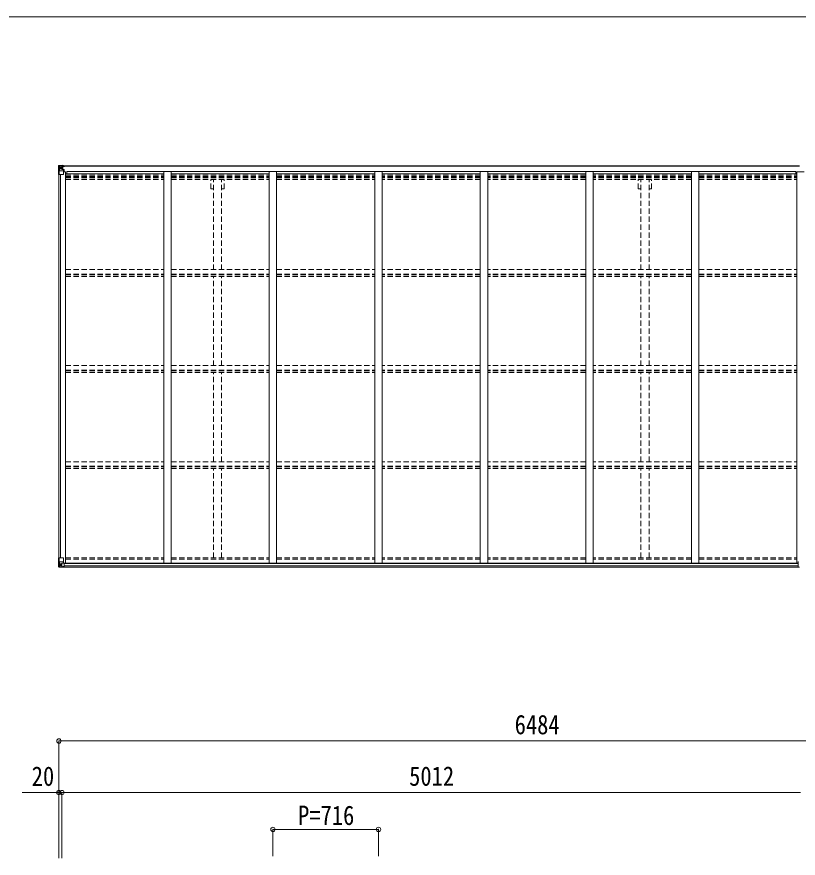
# Model space of a CAD drawing. Units: millimetres at full size, sheet at 1:30. Extents: x -8432 to 8432, y -5820 to 5820.
# Drawn here: x -42 to 5259, y 110 to 5820 of the extents above; entities that cross this region are included whole.
import ezdxf
from ezdxf.enums import TextEntityAlignment as Align

# ---------------------------------------------------------------- set-up
doc = ezdxf.new("R2010")
doc.units = ezdxf.units.MM
doc.header["$LTSCALE"] = 30
doc.header["$PDMODE"] = 32
doc.header["$PDSIZE"] = 30
doc.linetypes.add('DASHED1', pattern=[1.8, 1.2, -0.6])
for name, color, linetype, lineweight in [('0-3_ELV2', 4, 'Continuous', 9), ('0-4_TABLE1', 6, 'Continuous', 9), ('0-6_OTH_LINE', 6, 'Continuous', 9), ('F-0_240', 7, 'Continuous', 9)]:
    doc.layers.add(name, color=color, linetype=linetype, lineweight=lineweight)
doc.styles.add('ＭＳ ゴシック', font='')
doc.styles.get('ＭＳ ゴシック').set_extended_font_data('MS Gothic')

msp = doc.modelspace()

# ---------------------------------------------------------------- linework, layer by layer
at = {"layer": '0-3_ELV2'}
for p, q in [((264.72, 4809.65), (5268.72, 4809.65)), ((264.72, 4807.5), (5268.72, 4807.5)), ((243.22, 4748.88), (243.22, 2147.44)), ((252.92, 4748.88), (252.92, 2147.44)), ((288.22, 4767.53), (275.22, 4767.53)), ((288.22, 4767.53), (288.22, 2111.42)), ((288.22, 4753.85), (954.22, 4753.85)), ((295.72, 4753.85), (295.72, 4769.36)), ((295.72, 4769.36), (5242.72, 4769.36)), ((954.22, 4769.34), (954.22, 2111.42)), ((1004.22, 4769.34), (1004.22, 2111.42)), ((1004.22, 4753.85), (1670.22, 4753.85)), ((1670.22, 4769.34), (1670.22, 2111.42)), ((1720.22, 4769.34), (1720.22, 2111.42)), ((1720.22, 4753.85), (2386.22, 4753.85)), ((2386.22, 4769.34), (2386.22, 2111.42)), ((2436.22, 4769.34), (2436.22, 2111.42)), ((3102.22, 4753.85), (2436.22, 4753.85)), ((3102.22, 4769.34), (3102.22, 2111.42)), ((3152.22, 4769.34), (3152.22, 2111.42)), ((3818.22, 4753.85), (3152.22, 4753.85)), ((3818.22, 4769.34), (3818.22, 2111.42)), ((3868.22, 4769.34), (3868.22, 2111.42)), ((4534.22, 4753.85), (3868.22, 4753.85)), ((4534.22, 4769.34), (4534.22, 2111.42)), ((4584.22, 4769.34), (4584.22, 2111.42)), ((4584.22, 4753.85), (5250.22, 4753.85)), ((5242.72, 4753.85), (5242.72, 4769.36)), ((5250.22, 4767.52), (5300.22, 4767.52)), ((5250.22, 2111.42), (5250.22, 4767.52)), ((267.95, 2111.42), (5258.72, 2111.42)), ((269.72, 2085.65), (5268.72, 2085.65)), ((279.72, 2109.16), (5258.72, 2109.16)), ((279.72, 2093.54), (5258.72, 2093.54))]:
    msp.add_line(p, q, dxfattribs=at)
at = {"layer": '0-3_ELV2', "linetype": 'DASHED1'}
for p, q in [((288.22, 4745.45), (954.22, 4745.45)), ((1004.22, 4745.45), (1670.22, 4745.45)), ((1720.22, 4745.45), (2386.22, 4745.45)), ((3102.22, 4745.45), (2436.22, 4745.45)), ((3818.22, 4745.45), (3152.22, 4745.45)), ((4534.22, 4745.45), (3868.22, 4745.45)), ((4584.22, 4745.45), (5250.22, 4745.45)), ((288.22, 4737.25), (954.22, 4737.25)), ((288.22, 4733.32), (954.22, 4733.32)), ((288.22, 4728.24), (954.22, 4728.24)), ((288.22, 4715.24), (954.22, 4715.24)), ((1004.22, 4737.25), (1670.22, 4737.25)), ((1004.22, 4733.32), (1670.22, 4733.32)), ((1004.22, 4728.24), (1670.22, 4728.24)), ((1004.22, 4715.24), (1670.22, 4715.24)), ((1274.02, 4653.65), (1274.02, 4715.24)), ((1291.72, 4104.12), (1291.72, 4715.24)), ((1346.72, 4104.12), (1346.72, 4715.24)), ((1364.42, 4653.65), (1364.42, 4715.24)), ((1720.22, 4737.25), (2386.22, 4737.25)), ((1720.22, 4733.32), (2386.22, 4733.32)), ((1720.22, 4728.24), (2386.22, 4728.24)), ((1720.22, 4715.24), (2386.22, 4715.24)), ((3102.22, 4737.25), (2436.22, 4737.25)), ((3102.22, 4733.32), (2436.22, 4733.32)), ((3102.22, 4728.24), (2436.22, 4728.24)), ((3102.22, 4715.24), (2436.22, 4715.24)), ((3818.22, 4737.25), (3152.22, 4737.25)), ((3818.22, 4733.32), (3152.22, 4733.32)), ((3818.22, 4728.24), (3152.22, 4728.24)), ((3818.22, 4715.24), (3152.22, 4715.24)), ((4534.22, 4737.25), (3868.22, 4737.25)), ((4534.22, 4733.32), (3868.22, 4733.32)), ((4534.22, 4728.24), (3868.22, 4728.24)), ((4534.22, 4715.24), (3868.22, 4715.24)), ((4174.02, 4653.65), (4174.02, 4715.24)), ((4191.72, 4104.12), (4191.72, 4715.24)), ((4246.72, 4104.12), (4246.72, 4715.24)), ((4264.42, 4653.65), (4264.42, 4715.24)), ((4584.22, 4737.25), (5250.22, 4737.25)), ((4584.22, 4733.32), (5250.22, 4733.32)), ((4584.22, 4728.24), (5250.22, 4728.24)), ((4584.22, 4715.24), (5250.22, 4715.24)), ((1274.02, 4653.65), (1291.72, 4653.65)), ((1346.72, 4653.65), (1364.42, 4653.65)), ((4174.02, 4653.65), (4191.72, 4653.65)), ((4246.72, 4653.65), (4264.42, 4653.65)), ((288.22, 4104.12), (954.19, 4104.12)), ((288.22, 4074.39), (954.19, 4074.39)), ((288.22, 4069.84), (954.19, 4069.84)), ((288.22, 4056.83), (954.19, 4056.83)), ((1004.22, 4104.12), (1670.19, 4104.12)), ((1004.22, 4074.39), (1670.19, 4074.39)), ((1004.22, 4069.84), (1670.19, 4069.84)), ((1004.22, 4056.83), (1670.19, 4056.83)), ((1291.72, 3452.34), (1291.72, 4056.83)), ((1346.72, 3452.34), (1346.72, 4056.83)), ((1720.22, 4104.12), (2386.19, 4104.12)), ((1720.22, 4074.39), (2386.19, 4074.39)), ((1720.22, 4069.84), (2386.19, 4069.84)), ((1720.22, 4056.83), (2386.19, 4056.83)), ((3102.22, 4104.12), (2436.22, 4104.12)), ((3102.22, 4074.39), (2436.22, 4074.39)), ((3102.22, 4069.84), (2436.22, 4069.84)), ((3102.22, 4056.83), (2436.22, 4056.83)), ((3818.22, 4104.12), (3152.22, 4104.12)), ((3818.22, 4074.39), (3152.22, 4074.39)), ((3818.22, 4069.84), (3152.22, 4069.84)), ((3818.22, 4056.83), (3152.22, 4056.83)), ((4534.19, 4104.12), (3868.22, 4104.12)), ((4534.19, 4074.39), (3868.22, 4074.39)), ((4534.19, 4069.84), (3868.22, 4069.84)), ((4534.19, 4056.83), (3868.22, 4056.83)), ((4191.72, 3452.34), (4191.72, 4056.83)), ((4246.72, 3452.34), (4246.72, 4056.83)), ((4584.22, 4104.12), (5250.22, 4104.12)), ((4584.22, 4074.39), (5250.22, 4074.39)), ((4584.22, 4069.84), (5250.22, 4069.84)), ((4584.22, 4056.83), (5250.22, 4056.83)), ((288.22, 3452.46), (954.19, 3452.46)), ((1004.22, 3452.46), (1670.19, 3452.46)), ((1720.22, 3452.46), (2386.19, 3452.46)), ((3102.22, 3452.46), (2436.22, 3452.46)), ((3818.22, 3452.46), (3152.22, 3452.46)), ((4534.19, 3452.46), (3868.22, 3452.46)), ((4584.22, 3452.46), (5250.22, 3452.46)), ((288.22, 3422.73), (954.19, 3422.73)), ((288.22, 3418.18), (954.19, 3418.18)), ((288.22, 3405.17), (954.19, 3405.17)), ((1004.22, 3422.73), (1670.19, 3422.73)), ((1004.22, 3418.18), (1670.19, 3418.18)), ((1004.22, 3405.17), (1670.19, 3405.17)), ((1291.72, 2800.68), (1291.72, 3403.97)), ((1346.72, 2800.68), (1346.72, 3403.97)), ((1720.22, 3422.73), (2386.19, 3422.73)), ((1720.22, 3418.18), (2386.19, 3418.18)), ((1720.22, 3405.17), (2386.19, 3405.17)), ((3102.22, 3422.73), (2436.22, 3422.73)), ((3102.22, 3418.18), (2436.22, 3418.18)), ((3102.22, 3405.17), (2436.22, 3405.17)), ((3818.22, 3422.73), (3152.22, 3422.73)), ((3818.22, 3418.18), (3152.22, 3418.18)), ((3818.22, 3405.17), (3152.22, 3405.17)), ((4534.19, 3422.73), (3868.22, 3422.73)), ((4534.19, 3418.18), (3868.22, 3418.18)), ((4534.19, 3405.17), (3868.22, 3405.17)), ((4191.72, 2800.68), (4191.72, 3403.97)), ((4246.72, 2800.68), (4246.72, 3403.97)), ((4584.22, 3422.73), (5250.22, 3422.73)), ((4584.22, 3418.18), (5250.22, 3418.18)), ((4584.22, 3405.17), (5250.22, 3405.17)), ((288.22, 2800.8), (954.19, 2800.8)), ((1004.22, 2800.8), (1670.19, 2800.8)), ((1720.22, 2800.8), (2386.19, 2800.8)), ((3102.22, 2800.8), (2436.22, 2800.8)), ((3818.22, 2800.8), (3152.22, 2800.8)), ((4534.19, 2800.8), (3868.22, 2800.8)), ((4584.22, 2800.8), (5250.22, 2800.8)), ((288.22, 2771.07), (954.19, 2771.07)), ((288.22, 2766.52), (954.19, 2766.52)), ((288.22, 2753.51), (954.19, 2753.51)), ((1004.22, 2771.07), (1670.19, 2771.07)), ((1004.22, 2766.52), (1670.19, 2766.52)), ((1004.22, 2753.51), (1670.19, 2753.51)), ((1291.72, 2147.59), (1291.72, 2752.31)), ((1346.72, 2147.59), (1346.72, 2752.31)), ((1720.22, 2771.07), (2386.19, 2771.07)), ((1720.22, 2766.52), (2386.19, 2766.52)), ((1720.22, 2753.51), (2386.19, 2753.51)), ((3102.22, 2771.07), (2436.22, 2771.07)), ((3102.22, 2766.52), (2436.22, 2766.52)), ((3102.22, 2753.51), (2436.22, 2753.51)), ((3818.22, 2771.07), (3152.22, 2771.07)), ((3818.22, 2766.52), (3152.22, 2766.52)), ((3818.22, 2753.51), (3152.22, 2753.51)), ((4534.19, 2771.07), (3868.22, 2771.07)), ((4534.19, 2766.52), (3868.22, 2766.52)), ((4534.19, 2753.51), (3868.22, 2753.51)), ((4191.72, 2147.59), (4191.72, 2752.31)), ((4246.72, 2147.59), (4246.72, 2752.31)), ((4584.22, 2771.07), (5250.22, 2771.07)), ((4584.22, 2766.52), (5250.22, 2766.52)), ((4584.22, 2753.51), (5250.22, 2753.51)), ((288.22, 2147.59), (954.22, 2147.59)), ((288.22, 2139.25), (954.22, 2139.25)), ((1004.22, 2147.59), (1670.22, 2147.59)), ((1004.22, 2139.25), (1670.22, 2139.25)), ((1720.22, 2147.59), (2386.22, 2147.59)), ((1720.22, 2139.25), (2386.22, 2139.25)), ((3102.22, 2147.59), (2436.22, 2147.59)), ((3102.22, 2139.25), (2436.22, 2139.25)), ((3818.22, 2147.59), (3152.22, 2147.59)), ((3818.22, 2139.25), (3152.22, 2139.25)), ((4534.22, 2147.59), (3868.22, 2147.59)), ((4534.22, 2139.25), (3868.22, 2139.25)), ((4584.22, 2147.59), (5250.22, 2147.59)), ((4584.22, 2139.25), (5250.22, 2139.25))]:
    msp.add_line(p, q, dxfattribs=at)
at = {"layer": '0-4_TABLE1'}
for p, q in [((241.22, 4809.59), (241.22, 4748.88)), ((269.72, 4812.27), (242.16, 4810.59)), ((242.16, 4810.54), (242.16, 4810.58)), ((251.13, 4810.97), (243.2, 4810.5)), ((244.06, 4809.53), (244.06, 4809.46)), ((244.06, 4748.88), (244.06, 4809.46)), ((248.03, 4806.09), (245.3, 4809.75)), ((248.88, 4802.58), (251.22, 4802.64)), ((248.88, 4789.11), (248.88, 4802.58)), ((263.22, 4811.76), (251.22, 4810.98)), ((264.72, 4802.63), (251.22, 4802.63)), ((263.22, 4785.78), (263.22, 4811.88)), ((263.22, 4810.99), (269.72, 4811.39)), ((264.72, 4806.17), (263.22, 4806.17)), ((269.72, 4810.46), (264.72, 4810.38)), ((273.22, 4805.81), (264.72, 4805.81)), ((268.72, 4800.88), (264.72, 4800.88)), ((264.83, 4804.51), (268.72, 4804.51)), ((265.21, 4804.88), (275.22, 4804.97)), ((265.21, 4804.72), (265.21, 4804.88)), ((280.22, 4804.85), (265.21, 4804.72)), ((265.22, 4806.84), (265.22, 4804.88)), ((273.22, 4806.84), (265.22, 4806.84)), ((273.22, 4806.81), (265.22, 4806.81)), ((268.72, 4784.77), (268.72, 4804.74)), ((269.72, 4809.65), (269.72, 4812.27)), ((273.22, 4805.81), (273.22, 4807.5)), ((274.72, 4810.08), (274.72, 4809.65)), ((275.02, 4810.08), (274.72, 4810.08)), ((275.02, 4810.08), (276.71, 4809.65)), ((275.22, 4806.58), (281.22, 4806.58)), ((280.22, 4807.5), (280.22, 4806.58)), ((281.22, 4804.9), (281.22, 4807.5)), ((241.22, 4748.88), (274.22, 4748.88)), ((244.61, 4775.76), (248.75, 4787.84)), ((244.61, 4775.76), (251.22, 4775.54)), ((251.22, 4789.08), (248.88, 4789.11)), ((264.72, 4789.08), (251.22, 4789.08)), ((251.22, 4789.08), (251.22, 4789.08)), ((251.22, 4775.54), (275.22, 4775.54)), ((256.7, 4795.44), (256.7, 4794.48)), ((264.04, 4785.52), (274.39, 4783.87)), ((264.04, 4784.89), (264.04, 4785.52)), ((274.39, 4783.23), (264.04, 4784.89)), ((268.72, 4792.67), (264.72, 4792.67)), ((274.39, 4783.87), (274.39, 4783.23)), ((274.67, 4783.79), (279.72, 4783.75)), ((275.22, 4749.88), (275.22, 4782.97)), ((279.72, 4782.03), (275.22, 4782)), ((279.72, 4771.88), (275.22, 4771.88)), ((278.72, 4783.75), (278.72, 4782.02)), ((279.72, 4767.53), (279.72, 4783.75)), ((241.22, 2147.44), (274.22, 2147.44)), ((241.22, 2086.73), (241.22, 2147.44)), ((244.06, 2147.44), (244.06, 2086.86)), ((244.61, 2120.56), (251.22, 2120.77)), ((244.61, 2120.56), (248.75, 2108.48)), ((251.22, 2120.77), (275.22, 2120.77)), ((274.39, 2113.09), (264.04, 2111.43)), ((274.39, 2112.45), (274.39, 2113.09)), ((275.22, 2146.44), (275.22, 2113.34)), ((5258.72, 2089.51), (5258.72, 2121.83)), ((242.16, 2085.77), (242.16, 2085.73)), ((251.13, 2085.35), (243.2, 2085.82)), ((244.06, 2086.79), (244.06, 2086.86)), ((248.03, 2090.23), (245.3, 2086.56)), ((251.22, 2107.24), (248.88, 2107.21)), ((248.88, 2107.21), (248.88, 2093.74)), ((248.88, 2093.74), (251.22, 2093.68)), ((251.22, 2107.24), (251.22, 2107.24)), ((263.22, 2107.24), (251.22, 2107.24)), ((251.22, 2093.68), (263.22, 2093.68)), ((263.22, 2084.56), (251.22, 2085.34)), ((255.74, 2100.88), (255.74, 2101.84)), ((263.22, 2111.23), (269.72, 2111.23)), ((263.22, 2111.23), (263.22, 2084.44)), ((264.04, 2111.43), (264.04, 2111.23)), ((266.74, 2111.23), (274.39, 2112.45)), ((269.72, 2111.23), (278.72, 2111.2)), ((269.72, 2084.04), (269.72, 2089.99)), ((278.72, 2089.42), (269.72, 2089.36)), ((279.72, 2110.29), (279.72, 2090.13)), ((5258.72, 2089.51), (5258.72, 2089.47))]:
    msp.add_line(p, q, dxfattribs=at)
for points in [[(254.78, 4796.4), (253.82, 4796.4), (253.82, 4797.36), (254.78, 4797.36)], [(255.74, 4798.32), (255.74, 4799.28), (256.7, 4799.28), (256.7, 4798.32)], [(257.66, 4797.36), (258.62, 4797.36), (258.62, 4796.4), (257.66, 4796.4)], [(269.72, 4810.88), (264.72, 4810.88), (264.72, 4785.41)], [(275.22, 4806.58), (275.22, 4804.96), (281.22, 4805.01)], [(256.7, 4794.48), (255.74, 4794.48), (255.74, 4795.44)], [(242.16, 2085.73), (251.22, 2085.18), (269.72, 2084.04)], [(254.78, 2098.96), (253.82, 2098.96), (253.82, 2099.92), (254.78, 2099.92)], [(255.74, 2101.84), (256.7, 2101.84), (256.7, 2100.88)], [(256.7, 2098), (256.7, 2097.04), (255.74, 2097.04), (255.74, 2098)], [(257.66, 2099.92), (258.62, 2099.92), (258.62, 2098.96), (257.66, 2098.96)], [(279.72, 2090.13), (279.71, 2090.02), (269.72, 2089.99)]]:
    msp.add_lwpolyline(points, dxfattribs=at)
for centre in [(256.22, 4796.88), (256.22, 2099.44)]:
    msp.add_circle(centre, 5.3, dxfattribs=at)
for centre, radius, start, end in [((242.22, 4809.59), 0.999, 93.4424, 179.95083), ((242.22, 4809.59), 1, 93.50017, 180.00079), ((242.22, 4809.55), 0.999, 93.4424, 179.95083), ((243.37, 4823.2), 12.7, 269.24466, 275.10311), ((245.34, 4809.58), 1.28, 131.17831, 182.45895), ((254.78, 4798.32), 0.96, 270, 0), ((257.66, 4798.32), 0.96, 180, 270), ((265.22, 4807.34), 0.5, 179.99802, 269.99691), ((265.22, 4807.31), 0.5, 180.00109, 270.00109), ((265.22, 4804.38), 0.5, 90.52895, 180.04464), ((265.23, 4804.2), 0.513, 91.88028, 181.04707), ((280.35, 4812.54), 7.69, 268.96999, 276.43426), ((254.78, 4795.44), 0.96, 0, 90), ((257.66, 4795.44), 0.96, 90, 180), ((264.15, 4786.45), 0.937, 182.32209, 263.26766), ((264.15, 4785.82), 0.937, 182.32209, 263.26766), ((274.22, 4749.88), 1, 270, 0), ((274.28, 4782.94), 0.937, 2.32209, 83.26766), ((274.28, 4782.3), 0.937, 2.32209, 83.26766), ((274.22, 2146.44), 1, 0, 90), ((274.28, 2114.02), 0.937, 276.73234, 357.67791), ((274.28, 2113.38), 0.937, 276.73234, 357.67791), ((5259.72, 2121.83), 1, 90, 180), ((242.22, 2086.77), 0.999, 180.04917, 266.5576), ((242.22, 2086.73), 0.999, 180.04917, 266.5576), ((242.22, 2086.73), 1, 179.99921, 266.49983), ((243.37, 2073.12), 12.7, 84.89689, 90.75534), ((245.34, 2086.73), 1.28, 177.54105, 228.82169), ((254.78, 2100.88), 0.96, 270, 0), ((254.78, 2098), 0.96, 0, 90), ((257.66, 2100.88), 0.96, 180, 270), ((257.66, 2098), 0.96, 90, 180), ((264.15, 2110.5), 0.937, 96.73234, 129.06602)]:
    msp.add_arc(centre, radius, start, end, dxfattribs=at)
for centre, major_axis, ratio, start_param, end_param in [((443.16, 4822.9), (201, 12.36), 0.060933, 3.1373463, 3.1378449), ((244.16, 4810.67), (2, 0.12), 0.060933, 3.1378449, 4.2119296), ((244.35, 4807.57), (-0.02, 3), 0.466854, 5.5234897, 6.1575023), ((246.01, 4802.5), (0.03, 5), 0.573921, 4.7320603, 5.5159136), ((169.47, 4802.63), (81.75, 0), 0.061163, 0, 0.0007725), ((245.33, 4778.11), (0.85, 2.32), 0.403757, 2.3087461, 3.2744049), ((247.48, 4789.13), (0, 3), 0.468246, 4.2703918, 4.7058971), ((245.33, 2118.21), (0.85, -2.32), 0.403757, 3.0087805, 3.9744392), ((244.16, 2085.65), (2, -0.12), 0.060933, 2.0712557, 3.1453404), ((443.16, 2073.42), (201, -12.36), 0.060933, 3.1453404, 3.145839), ((244.35, 2088.75), (-0.02, -3), 0.466854, 0.125683, 0.7596956), ((246.01, 2093.82), (0.03, -5), 0.573921, 0.7672717, 1.551125), ((247.48, 2107.19), (0, -3), 0.468246, 1.5772882, 2.0127935), ((169.47, 2093.68), (81.75, 0), 0.061163, 6.2824128, 6.2831853), ((278.72, 2110.29), (1, -0.021), 0.906239, 0.0187047, 1.589501), ((278.72, 2090.12), (1, 0.012), 0.707053, 4.7036637, 6.124411)]:
    msp.add_ellipse(centre, major_axis=major_axis, ratio=ratio, start_param=start_param, end_param=end_param, dxfattribs=at)
at = {"layer": '0-6_OTH_LINE'}
for p, q in [((243.22, 905.15), (243.22, 112.5)), ((243.22, 905.15), (6727.22, 905.15)), ((243.22, 555.15), (243.22, 109.74)), ((243.22, 555.15), (263.22, 555.15)), ((263.22, 555.15), (263.22, 109.74)), ((263.22, 555.15), (5275.22, 555.15)), ((1695.22, 305.15), (1695.22, 122.7)), ((1695.22, 305.15), (2411.22, 305.15)), ((2411.22, 305.15), (2411.22, 122.7))]:
    msp.add_line(p, q, dxfattribs=at)
at = {"layer": '0-6_OTH_LINE', "lineweight": 18}
msp.add_line((243.22, 555.15), (-5.62, 555.15), dxfattribs=at)
at = {"layer": '0-6_OTH_LINE'}
for p in [(243.22, 905.15), (243.22, 555.15), (263.22, 555.15), (1695.22, 305.15), (2411.22, 305.15)]:
    msp.add_point(p, dxfattribs=at)
at = {"layer": 'F-0_240', "color": 5}
msp.add_line((-8432.06, 5820), (8007.94, 5820), dxfattribs=at)

# ---------------------------------------------------------------- texts
at = {"layer": '0-6_OTH_LINE', "color": 7, "style": 'ＭＳ ゴシック', "width": 0.85}
for s, p in [('6484', (3335.22, 911.15)), ('20', (58.63, 560.77)), ('5012', (2619.22, 561.15)), ('P=716', (1865.72, 295.15))]:
    msp.add_text(s, height=132, dxfattribs=at).set_placement(p, align=Align.BOTTOM_LEFT)

doc.saveas('drawing.dxf')
